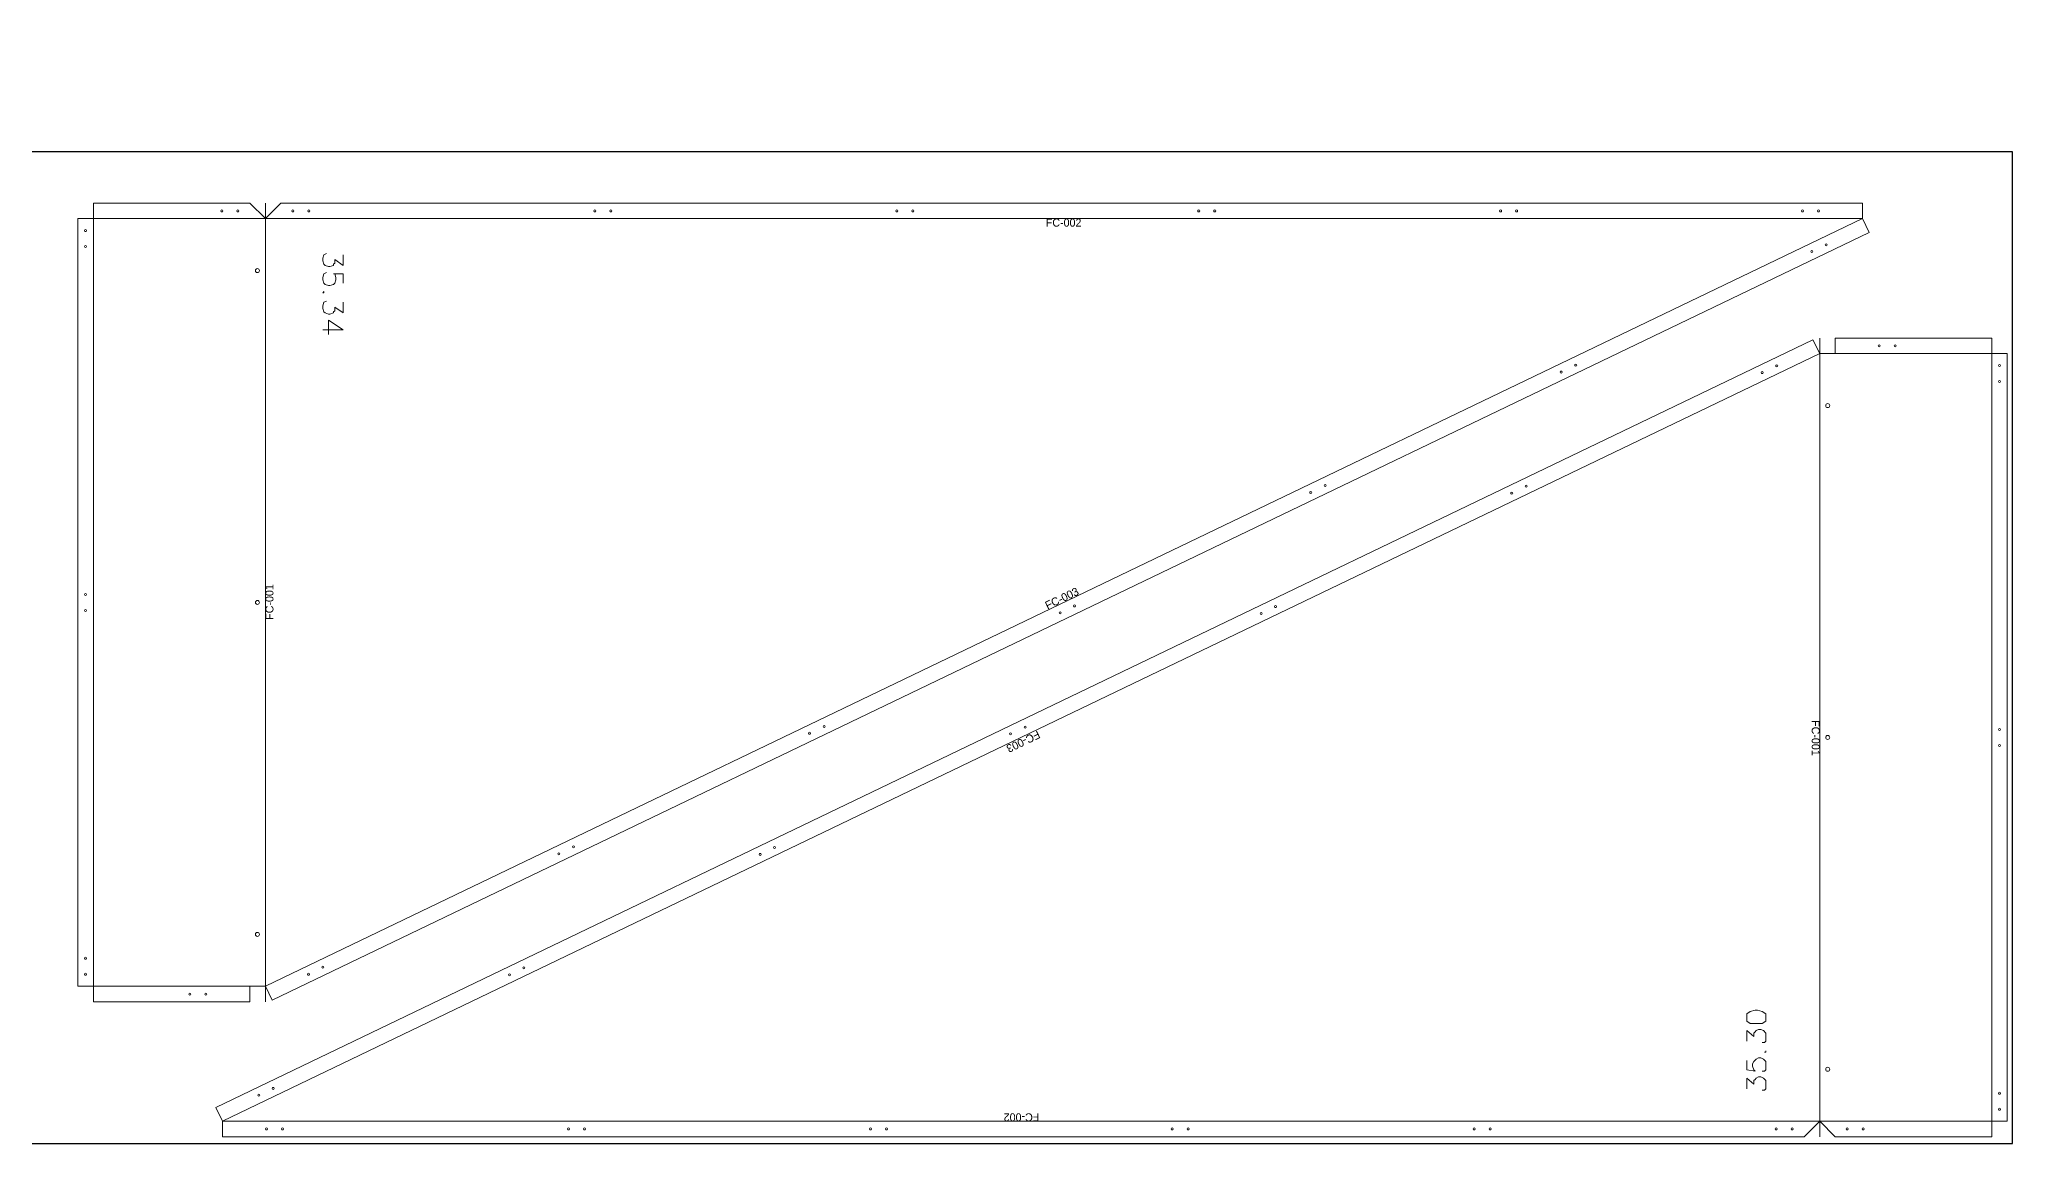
# Model space of a CAD drawing. Header units: inches. Extents: x 332 to 2802, y 519 to 598.
# Drawn here: x 1289 to 1412.3, y 529 to 598 of the extents above; entities that cross this region are included whole.
import ezdxf
from ezdxf.enums import TextEntityAlignment as Align

# ---------------------------------------------------------------- set-up
doc = ezdxf.new("R2010")
doc.units = ezdxf.units.IN
doc.header["$MEASUREMENT"] = 0
for name, color, linetype, lineweight in [('ACM_Layer 1_Router Offset_Panel Cut', 1, 'Continuous', 9), ('ACM_Layer 3_Open Offset Countour_Route Lines', 4, 'Continuous', 9), ('ACM_Layer 4_Drill Centers_Rivet Holes', 3, 'Continuous', 9), ('ACM_Layer 5_Drill Centers_Weep Holes', 6, 'Continuous', 9)]:
    doc.layers.add(name, color=color, linetype=linetype, lineweight=lineweight)
doc.layers.add('ACM_Reference_F-Clip', color=30, linetype='Continuous')
doc.layers.add('ACM_Reference_Text', color=7, linetype='Continuous')

# ---------------------------------------------------------------- blocks, each defined once
blk = doc.blocks.new('*U147')
blk.add_lwpolyline([(-98, -34.48), (142, -34.48), (142, 27.52), (-98, 27.52)], close=True)
at = {"insert": (-15.94, 34.48), "char_height": 5, "attachment_point": 1}
blk.add_mtext_dynamic_manual_height_columns('62X240', width=43.9641, gutter_width=1, heights=[0], dxfattribs=at)
blk = doc.blocks.new('*U148')
at = {"color": 0, "linetype": 'ByBlock', "lineweight": -2, "transparency": 16777216}
blk.add_blockref('*U147', (840, 0), dxfattribs=at)

msp = doc.modelspace()

# ---------------------------------------------------------------- linework, layer by layer
at = {"layer": 'ACM_Layer 1_Router Offset_Panel Cut'}
for points in [[(1402.89, 587.8), (1402.89, 586.83), (1403.31, 585.96), (1303.5, 537.96), (1303.08, 538.83), (1302.11, 538.83), (1302.11, 537.86), (1292.33, 537.86), (1292.33, 538.83), (1291.36, 538.83), (1291.36, 586.83), (1292.33, 586.83), (1292.33, 587.8), (1302.11, 587.8), (1303.08, 586.83), (1304.05, 587.8)], [(1300.4, 529.42), (1300.4, 530.39), (1299.98, 531.26), (1399.79, 579.26), (1400.21, 578.39), (1401.18, 578.39), (1401.18, 579.36), (1410.96, 579.36), (1410.96, 578.39), (1411.93, 578.39), (1411.93, 530.39), (1410.96, 530.39), (1410.96, 529.42), (1401.18, 529.42), (1400.21, 530.39), (1399.24, 529.42)]]:
    msp.add_lwpolyline(points, close=True, dxfattribs=at)
at = {"layer": 'ACM_Layer 3_Open Offset Countour_Route Lines'}
for p, q in [((1292.33, 587.8), (1292.33, 537.86)), ((1303.08, 586.83), (1302.11, 587.8)), ((1303.08, 587.8), (1303.08, 537.86)), ((1303.08, 586.83), (1304.05, 587.8)), ((1402.89, 586.83), (1402.89, 587.8)), ((1402.89, 586.83), (1291.36, 586.83)), ((1303.08, 538.83), (1402.89, 586.83)), ((1402.89, 586.83), (1403.31, 585.96)), ((1400.21, 578.39), (1300.4, 530.39)), ((1400.21, 578.39), (1399.79, 579.26)), ((1400.21, 529.42), (1400.21, 579.36)), ((1411.93, 578.39), (1400.21, 578.39)), ((1401.18, 578.39), (1401.18, 579.36)), ((1410.96, 529.42), (1410.96, 579.36)), ((1291.36, 538.83), (1303.08, 538.83)), ((1302.11, 538.83), (1302.11, 537.86)), ((1303.08, 538.83), (1303.5, 537.96)), ((1300.4, 530.39), (1299.98, 531.26)), ((1300.4, 530.39), (1411.93, 530.39)), ((1300.4, 530.39), (1300.4, 529.42)), ((1400.21, 530.39), (1399.24, 529.42)), ((1400.21, 530.39), (1401.18, 529.42))]:
    msp.add_line(p, q, dxfattribs=at)
at = {"layer": 'ACM_Layer 4_Drill Centers_Rivet Holes'}
for centre in [(1300.36, 587.31), (1301.36, 587.31), (1304.8, 587.31), (1305.8, 587.31), (1323.67, 587.31), (1324.67, 587.31), (1342.53, 587.31), (1343.53, 587.31), (1361.4, 587.31), (1362.4, 587.31), (1380.27, 587.31), (1381.27, 587.31), (1399.14, 587.31), (1400.14, 587.31), (1291.84, 586.08), (1291.84, 585.08), (1399.72, 584.77), (1400.62, 585.2), (1403.93, 578.87), (1404.93, 578.87), (1384.06, 577.24), (1384.96, 577.67), (1396.62, 577.2), (1397.52, 577.63), (1411.45, 577.64), (1411.45, 576.64), (1368.4, 569.71), (1369.3, 570.14), (1380.96, 569.67), (1381.86, 570.1), (1291.84, 563.33), (1291.84, 562.33), (1353.64, 562.61), (1366.2, 562.57), (1352.74, 562.18), (1365.3, 562.14), (1337.99, 555.08), (1350.55, 555.04), (1411.45, 554.89), (1337.08, 554.65), (1349.64, 554.61), (1411.45, 553.89), (1322.33, 547.55), (1334.89, 547.51), (1321.42, 547.11), (1333.99, 547.08), (1291.84, 540.58), (1306.67, 540.02), (1291.84, 539.58), (1305.77, 539.58), (1318.33, 539.55), (1319.23, 539.98), (1298.36, 538.34), (1299.36, 538.34), (1302.67, 532.02), (1303.57, 532.45), (1411.45, 532.14), (1411.45, 531.14), (1303.15, 529.91), (1304.15, 529.91), (1322.02, 529.91), (1323.02, 529.91), (1340.89, 529.91), (1341.89, 529.91), (1359.75, 529.91), (1360.75, 529.91), (1378.62, 529.91), (1379.62, 529.91), (1397.49, 529.91), (1398.49, 529.91), (1401.93, 529.91), (1402.93, 529.91)]:
    msp.add_circle(centre, 0.0625, dxfattribs=at)
at = {"layer": 'ACM_Layer 5_Drill Centers_Weep Holes'}
for centre in [(1302.58, 583.58), (1400.71, 575.14), (1302.58, 562.83), (1400.71, 554.39), (1302.58, 542.08), (1400.71, 533.64)]:
    msp.add_circle(centre, 0.125, dxfattribs=at)
at = {"layer": 'ACM_Reference_Text', "lineweight": 0}
for points in [[(1307.93, 584.57), (1307.93, 583.9), (1307.41, 584.27), (1307.41, 584.05), (1307.33, 583.98), (1307.33, 583.9), (1307.11, 583.83), (1307.03, 583.83), (1306.81, 583.9), (1306.74, 583.98), (1306.66, 584.2), (1306.66, 584.35), (1306.74, 584.57), (1306.89, 584.65)], [(1307.93, 582.79), (1307.93, 583.38), (1307.33, 583.38), (1307.41, 583.38), (1307.48, 583.16), (1307.48, 583.01), (1307.41, 582.79), (1307.33, 582.71), (1307.11, 582.64), (1307.03, 582.64), (1306.81, 582.71), (1306.74, 582.79), (1306.66, 583.01), (1306.66, 583.16), (1306.74, 583.38), (1306.89, 583.46)], [(1307.93, 581.6), (1307.93, 580.93), (1307.41, 581.3), (1307.41, 581.07), (1307.33, 581), (1307.33, 580.93), (1307.11, 580.85), (1307.03, 580.85), (1306.81, 580.93), (1306.74, 581), (1306.66, 581.22), (1306.66, 581.37), (1306.74, 581.6), (1306.89, 581.67)], [(1307.93, 579.88), (1306.66, 579.88)], [(1307.93, 579.88), (1307.03, 580.48), (1307.03, 579.59)], [(1395.65, 535.39), (1395.65, 536.06), (1396.09, 535.69), (1396.09, 535.91), (1396.17, 535.99), (1396.24, 536.06), (1396.39, 536.14), (1396.54, 536.14), (1396.69, 536.06), (1396.84, 535.91), (1396.84, 535.76), (1396.84, 535.62), (1396.84, 535.39), (1396.76, 535.32), (1396.62, 535.32)], [(1395.65, 534.2), (1395.65, 533.61), (1396.17, 533.53), (1396.09, 533.61), (1396.02, 533.83), (1396.02, 533.98), (1396.09, 534.13), (1396.24, 534.28), (1396.39, 534.35), (1396.54, 534.35), (1396.69, 534.28), (1396.84, 534.13), (1396.84, 533.98), (1396.84, 533.83), (1396.84, 533.61), (1396.76, 533.53), (1396.62, 533.53)], [(1396.76, 534.72), (1396.84, 534.72), (1396.84, 534.8)], [(1395.65, 532.42), (1395.65, 533.09), (1396.09, 532.71), (1396.09, 532.94), (1396.17, 533.01), (1396.24, 533.09), (1396.39, 533.16), (1396.54, 533.16), (1396.69, 533.09), (1396.84, 532.94), (1396.84, 532.79), (1396.84, 532.64), (1396.84, 532.42), (1396.76, 532.34), (1396.62, 532.34)]]:
    msp.add_lwpolyline(points, dxfattribs=at)
for points in [[(1306.74, 582.19), (1306.74, 582.27), (1306.66, 582.19), (1306.74, 582.19)], [(1395.65, 536.81), (1395.65, 536.66), (1395.87, 536.51), (1396.17, 536.51), (1396.32, 536.51), (1396.62, 536.51), (1396.84, 536.66), (1396.84, 536.81), (1396.84, 536.95), (1396.84, 537.1), (1396.62, 537.25), (1396.32, 537.33), (1396.17, 537.33), (1395.87, 537.25), (1395.65, 537.1), (1395.65, 536.95), (1395.65, 536.81)]]:
    msp.add_lwpolyline(points, close=True, dxfattribs=at)

# ---------------------------------------------------------------- block references
msp.add_blockref('*U148', (430.26, 563.48))

# ---------------------------------------------------------------- texts
at = {"layer": 'ACM_Reference_F-Clip'}
msp.add_text('FC-002', height=0.5, dxfattribs=at).set_placement((1352.96, 586.58), align=Align.MIDDLE_CENTER)
for s, rotation, p in [('FC-001', 90, (1303.33, 562.86)), ('FC-003', 25.6643, (1352.85, 563.09)), ('FC-001', 270, (1399.96, 554.36)), ('FC-003', 205.6643, (1350.44, 554.13)), ('FC-002', 180, (1350.33, 530.64))]:
    msp.add_text(s, height=0.5, rotation=rotation, dxfattribs=at).set_placement(p, align=Align.MIDDLE_CENTER)

doc.saveas('drawing.dxf')
